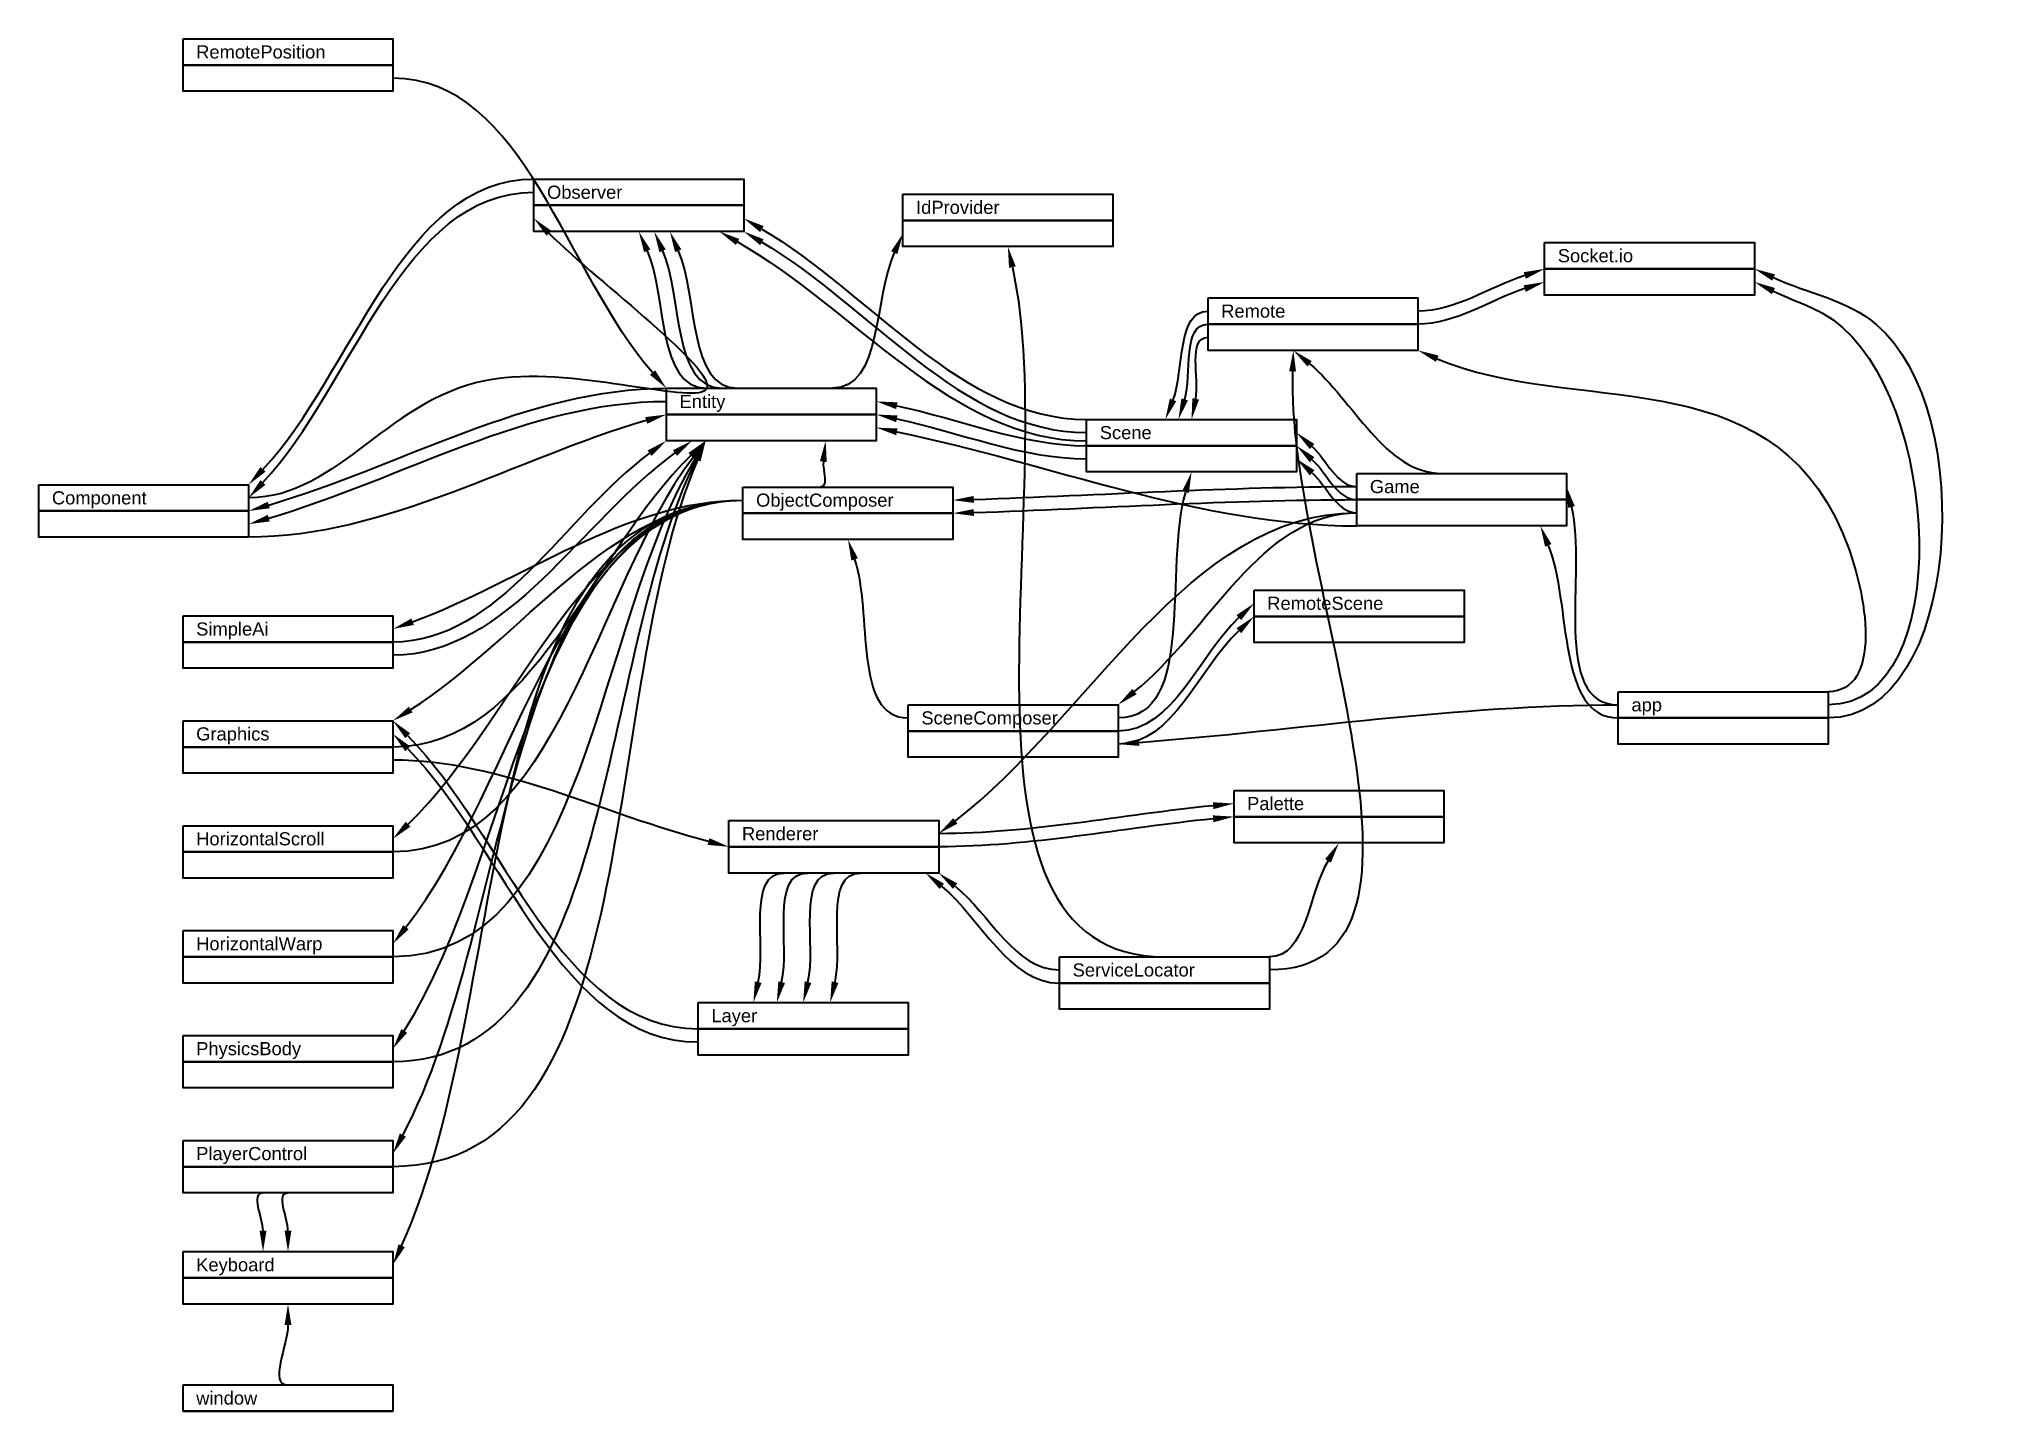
# Model space of a CAD drawing. Header units: millimetres. Extents: x 98 to 468, y 71 to 332.
import ezdxf
from ezdxf import colors
from ezdxf.entities.mleader import LeaderData, LeaderLine
from ezdxf.enums import TextEntityAlignment as Align
from ezdxf.math import Vec2, Vec3

# ---------------------------------------------------------------- set-up
doc = ezdxf.new("R2010")
doc.units = ezdxf.units.MM
for name, color, linetype in [('Instantiates', 5, 'Continuous'), ('Object', 153, 'Continuous'), ('Pull', 12, 'Continuous'), ('Push', 83, 'Continuous'), ('Reference', 31, 'Continuous')]:
    doc.layers.add(name, color=color, linetype=linetype)
doc.styles.get("Standard").update_dxf_attribs({"font": 'arial.ttf'})

# ---------------------------------------------------------------- blocks, each defined once
blk = doc.blocks.new('*U53')
for points in [[(0, 0), (40, 0), (40, -5), (0, -5)], [(0, -5), (40, -5), (40, -10), (0, -10)]]:
    blk.add_lwpolyline(points, close=True)
blk.add_attdef('NAME', text='', height=2.5).set_placement((2.5, -2.5), align=Align.MIDDLE_LEFT)
blk = doc.blocks.new('*U56')
blk.add_lwpolyline([(0, 0, 0, 0, 0), (0, -7.5, 0, 0, 0), (-17.5, -7.5, 1.25, 0, 0), (-20, -7.5, 0, 0, 0)], format="xyseb")
blk = doc.blocks.new('*U60')
blk.add_lwpolyline([(0, 0, 0, 0, 0), (0, -7.5, 0, 0, 0), (-37.5, -7.5, 1.25, 0, 0), (-40, -7.5, 0, 0, 0)], format="xyseb")
blk = doc.blocks.new('*U62')
blk.add_lwpolyline([(0, 0, 0, 0, 0), (0, -7.5, 0, 0, 0), (-57.5, -7.5, 1.25, 0, 0), (-60, -7.5, 0, 0, 0)], format="xyseb")
blk = doc.blocks.new('*U59')
blk.add_lwpolyline([(0, 0, 0, 0, 0), (0, -7.5, 0, 0, 0), (-77.5, -7.5, 1.25, 0, 0), (-80, -7.5, 0, 0, 0)], format="xyseb")
blk = doc.blocks.new('*U58')
blk.add_lwpolyline([(0, 0, 0, 0, 0), (0, -7.5, 0, 0, 0), (-97.5, -7.5, 1.25, 0, 0), (-100, -7.5, 0, 0, 0)], format="xyseb")
blk = doc.blocks.new('*U57')
blk.add_lwpolyline([(0, 0, 0, 0, 0), (0, -7.5, 0, 0, 0), (-117.5, -7.5, 1.25, 0, 0), (-120, -7.5, 0, 0, 0)], format="xyseb")
blk = doc.blocks.new('*U83')
for points in [[(0, 0), (40, 0), (40, -5), (0, -5)], [(0, -5), (40, -5), (40, -5), (0, -5)]]:
    blk.add_lwpolyline(points, close=True)
blk.add_attdef('NAME', text='', height=2.5).set_placement((2.5, -2.5), align=Align.MIDDLE_LEFT)
blk = doc.blocks.new('*U84')
blk.add_lwpolyline([(0, 0, 0, 0, 0), (0, -7.5, 0, 0, 0), (-77.5, -7.5, 1.25, 0, 0), (-80, -7.5, 0, 0, 0)], format="xyseb")

msp = doc.modelspace()

# ---------------------------------------------------------------- block references
at = {"layer": 'Instantiates'}
for name, p, values in [('*U53', (263.11, 302.56), {'NAME': 'IdProvider'}), ('*U53', (326.21, 188.9), {'NAME': 'Palette'}), ('*U53', (292.95, 157.18), {'NAME': 'ServiceLocator'}), ('*U83', (125.9, 75.57), {'NAME': 'window'})]:
    msp.add_blockref(name, p, dxfattribs=at).add_auto_attribs(values)
at = {"layer": 'Object'}
for p, values in [((125.9, 332.18), {'NAME': 'RemotePosition'}), ((192.77, 305.44), {'NAME': 'Observer'}), ((385.42, 293.33), {'NAME': 'Socket.io'}), ((321.27, 282.78), {'NAME': 'Remote'}), ((218.03, 265.56), {'NAME': 'Entity'}), ((298.12, 259.62), {'NAME': 'Scene'}), ((349.6, 249.33), {'NAME': 'Game'}), ((98.4, 247.18), {'NAME': 'Component'}), ((232.62, 246.74), {'NAME': 'ObjectComposer'}), ((330.05, 227.08), {'NAME': 'RemoteScene'}), ((125.9, 222.18), {'NAME': 'SimpleAi'}), ((399.46, 207.72), {'NAME': 'app'}), ((264.12, 205.23), {'NAME': 'SceneComposer'}), ((125.9, 202.18), {'NAME': 'Graphics'}), ((125.9, 182.18), {'NAME': 'HorizontalScroll'}), ((229.93, 183.16), {'NAME': 'Renderer'}), ((125.9, 162.18), {'NAME': 'HorizontalWarp'}), ((224.09, 148.46), {'NAME': 'Layer'}), ((125.9, 142.18), {'NAME': 'PhysicsBody'}), ((125.9, 122.18), {'NAME': 'PlayerControl'}), ((125.9, 100.98), {'NAME': 'Keyboard'})]:
    msp.add_blockref('*U53', p, dxfattribs=at).add_auto_attribs(values)
at = {"layer": 'Object', "xscale": -1, "rotation": 270}
msp.add_blockref('*U84', (125.9, 327.18), dxfattribs=at)
at = {"layer": 'Object', "rotation": 270}
for name, p in [('*U56', (125.9, 217.18)), ('*U60', (125.9, 197.18)), ('*U62', (125.9, 177.18)), ('*U59', (125.9, 157.18)), ('*U58', (125.9, 137.18)), ('*U57', (125.9, 117.18))]:
    msp.add_blockref(name, p, dxfattribs=at)

# ---------------------------------------------------------------- leaders
at = {"layer": 'Instantiates'}
ml = msp.add_multileader_mtext('Standard', dxfattribs=at)
ml.set_content('')
ml.set_leader_properties()
ml.build(insert=Vec2(0, 0))
ml.multileader.update_dxf_attribs({"leader_type": 2})
ctx = ml.context
ctx.base_point, ctx.plane_origin = Vec3(231.63, 265.56), Vec3(340.14, 215.98)
notes = []
notes.append((ctx, [(0, (1, 1, 0), (226.41, 265.56), (1, 0), 5.21, [(0, [(218.68, 295.44)], 0, [])])]))
ctx.mtext, ml.multileader.dxf.content_type = None, 0
ml = msp.add_multileader_mtext('Standard', dxfattribs=at)
ml.set_content('')
ml.set_leader_properties()
ml.build(insert=Vec2(0, 0))
ml.multileader.update_dxf_attribs({"leader_type": 2})
ctx = ml.context
ctx.base_point, ctx.plane_origin = Vec3(298.12, 255.53), Vec3(379.72, 130.63)
notes.append((ctx, [(0, (1, 1, 0), (292.9, 255.53), (1, 0), 5.21, [(0, [(228.11, 295.44)], 0, [])])]))
ctx.mtext, ml.multileader.dxf.content_type = None, 0
ml = msp.add_multileader_mtext('Standard', dxfattribs=at)
ml.set_content('')
ml.set_leader_properties()
ml.build(insert=Vec2(0, 0))
ml.multileader.update_dxf_attribs({"leader_type": 2})
ctx = ml.context
ctx.base_point, ctx.plane_origin = Vec3(439.46, 205.22), Vec3(521.07, 162.17)
notes.append((ctx, [(1, (1, 1, 0), (444.68, 205.22), (-1, 0), 5.21, [(0, [(425.42, 285.83), (440.39, 278.58)], 0, [])])]))
ctx.mtext, ml.multileader.dxf.content_type = None, 0
ml = msp.add_multileader_mtext('Standard', dxfattribs=at)
ml.set_content('')
ml.set_leader_properties()
ml.build(insert=Vec2(0, 0))
ml.multileader.update_dxf_attribs({"leader_type": 2})
ctx = ml.context
ctx.base_point, ctx.plane_origin = Vec3(332.95, 154.68), Vec3(394.55, 29.78)
notes.append((ctx, [(1, (1, 1, 0), (338.16, 154.68), (-1, 0), 5.21, [(0, [(337.53, 272.78)], 0, [])])]))
ctx.mtext, ml.multileader.dxf.content_type = None, 0
ml = msp.add_multileader_mtext('Standard', dxfattribs=at)
ml.set_content('')
ml.set_leader_properties()
ml.build(insert=Vec2(0, 0))
ml.multileader.update_dxf_attribs({"leader_type": 2})
ctx = ml.context
ctx.base_point, ctx.plane_origin = Vec3(247.41, 246.74), Vec3(354.22, 143.48)
notes.append((ctx, [(1, (1, 1, 0), (252.62, 246.74), (-1, 0), 5.21, [(0, [(248.37, 255.56)], 0, [])])]))
ctx.mtext, ml.multileader.dxf.content_type = None, 0
ml = msp.add_multileader_mtext('Standard', dxfattribs=at)
ml.set_content('')
ml.set_leader_properties()
ml.build(insert=Vec2(0, 0))
ml.multileader.update_dxf_attribs({"leader_type": 2})
ctx = ml.context
ctx.base_point, ctx.plane_origin = Vec3(349.6, 246.83), Vec3(408.92, 67.33)
notes.append((ctx, [(1, (1, 1, 0), (341.6, 246.83), (1, 0), 8, [(0, [(338.12, 257.12)], 0, []), (1, [(272.62, 244.24)], 0, [])])]))
ctx.mtext, ml.multileader.dxf.content_type = None, 0
ml = msp.add_multileader_mtext('Standard', dxfattribs=at)
ml.set_content('')
ml.set_leader_properties()
ml.build(insert=Vec2(0, 0))
ml.multileader.update_dxf_attribs({"leader_type": 2})
ctx = ml.context
ctx.base_point, ctx.plane_origin = Vec3(232.62, 244.24), Vec3(314.22, -202.81)
notes.append((ctx, [(6, (1, 1, 0), (224.62, 244.24), (1, 0), 8, [(0, [(165.9, 202.18)], 0, []), (1, [(165.9, 219.68)], 0, []), (2, [(165.9, 179.68)], 0, []), (3, [(165.9, 159.68)], 0, []), (4, [(165.9, 139.68)], 0, []), (5, [(165.9, 119.68)], 0, []), (6, [(165.9, 98.48)], 0, [])])]))
ctx.mtext, ml.multileader.dxf.content_type = None, 0
ml = msp.add_multileader_mtext('Standard', dxfattribs=at)
ml.set_content('')
ml.set_leader_properties()
ml.build(insert=Vec2(0, 0))
ml.multileader.update_dxf_attribs({"leader_type": 2})
ctx = ml.context
ctx.base_point, ctx.plane_origin = Vec3(399.46, 205.22), Vec3(481.07, 162.17)
notes.append((ctx, [(3, (1, 1, 0), (391.46, 205.22), (1, 0), 8, [(2, [(389.6, 246.83)], 0, []), (3, [(304.12, 197.73)], 0, [])])]))
ctx.mtext, ml.multileader.dxf.content_type = None, 0
ml = msp.add_multileader_mtext('Standard', dxfattribs=at)
ml.set_content('')
ml.set_leader_properties()
ml.build(insert=Vec2(0, 0))
ml.multileader.update_dxf_attribs({"leader_type": 2})
ctx = ml.context
ctx.base_point, ctx.plane_origin = Vec3(255.08, 173.16), Vec3(339.38, 176.37)
notes.append((ctx, [(0, (1, 1, 0), (249.87, 173.16), (1, 0), 5.21, [(0, [(249.24, 148.46)], 0, [])])]))
ctx.mtext, ml.multileader.dxf.content_type = None, 0
ml = msp.add_multileader_mtext('Standard', dxfattribs=at)
ml.set_content('')
ml.set_leader_properties()
ml.build(insert=Vec2(0, 0))
ml.multileader.update_dxf_attribs({"leader_type": 2})
ctx = ml.context
ctx.base_point, ctx.plane_origin = Vec3(292.95, 154.68), Vec3(374.55, 29.78)
notes.append((ctx, [(0, (1, 1, 0), (287.74, 154.68), (1, 0), 5.21, [(0, [(269.93, 173.16)], 0, [])])]))
ctx.mtext, ml.multileader.dxf.content_type = None, 0
at = {"layer": 'Pull'}
ml = msp.add_multileader_mtext('Standard', dxfattribs=at)
ml.set_content('')
ml.set_leader_properties()
ml.build(insert=Vec2(0, 0))
ml.multileader.update_dxf_attribs({"leader_type": 2})
ctx = ml.context
ctx.base_point, ctx.plane_origin = Vec3(165.9, 324.68), Vec3(273.81, 303.48)
notes.append((ctx, [(1, (1, 1, 0), (171.12, 324.68), (-1, 0), 5.21, [(0, [(218.03, 265.56)], 0, [])])]))
ctx.mtext, ml.multileader.dxf.content_type = None, 0
ml = msp.add_multileader_mtext('Standard', dxfattribs=at)
ml.set_content('')
ml.set_leader_properties()
ml.build(insert=Vec2(0, 0))
ml.multileader.update_dxf_attribs({"leader_type": 2})
ctx = ml.context
ctx.base_point, ctx.plane_origin = Vec3(321.27, 277.78), Vec3(402.87, 155.37)
notes.append((ctx, [(0, (1, 1, 0), (316.06, 277.78), (1, 0), 5.21, [(0, [(315.62, 259.62)], 0, [])])]))
ctx.mtext, ml.multileader.dxf.content_type = None, 0
ml = msp.add_multileader_mtext('Standard', dxfattribs=at)
ml.set_content('')
ml.set_leader_properties()
ml.build(insert=Vec2(0, 0))
ml.multileader.update_dxf_attribs({"leader_type": 2})
ctx = ml.context
ctx.base_point, ctx.plane_origin = Vec3(165.9, 217.18), Vec3(273.81, 195.98)
notes.append((ctx, [(1, (1, 1, 0), (171.12, 217.18), (-1, 0), 5.21, [(0, [(218.03, 255.56)], 0, [])])]))
ctx.mtext, ml.multileader.dxf.content_type = None, 0
ml = msp.add_multileader_mtext('Standard', dxfattribs=at)
ml.set_content('')
ml.set_leader_properties()
ml.build(insert=Vec2(0, 0))
ml.multileader.update_dxf_attribs({"leader_type": 2})
ctx = ml.context
ctx.base_point, ctx.plane_origin = Vec3(165.9, 197.18), Vec3(273.81, 175.98)
notes.append((ctx, [(1, (1, 1, 0), (171.12, 197.18), (-1, 0), 5.21, [(0, [(225.52, 255.56)], 0, [])])]))
ctx.mtext, ml.multileader.dxf.content_type = None, 0
ml = msp.add_multileader_mtext('Standard', dxfattribs=at)
ml.set_content('')
ml.set_leader_properties()
ml.build(insert=Vec2(0, 0))
ml.multileader.update_dxf_attribs({"leader_type": 2})
ctx = ml.context
ctx.base_point, ctx.plane_origin = Vec3(165.9, 177.18), Vec3(273.81, 155.98)
notes.append((ctx, [(1, (1, 1, 0), (171.12, 177.18), (-1, 0), 5.21, [(0, [(225.52, 255.56)], 0, [])])]))
ctx.mtext, ml.multileader.dxf.content_type = None, 0
ml = msp.add_multileader_mtext('Standard', dxfattribs=at)
ml.set_content('')
ml.set_leader_properties()
ml.build(insert=Vec2(0, 0))
ml.multileader.update_dxf_attribs({"leader_type": 2})
ctx = ml.context
ctx.base_point, ctx.plane_origin = Vec3(165.9, 157.18), Vec3(273.81, 135.98)
notes.append((ctx, [(1, (1, 1, 0), (171.12, 157.18), (-1, 0), 5.21, [(0, [(225.52, 255.56)], 0, [])])]))
ctx.mtext, ml.multileader.dxf.content_type = None, 0
ml = msp.add_multileader_mtext('Standard', dxfattribs=at)
ml.set_content('')
ml.set_leader_properties()
ml.build(insert=Vec2(0, 0))
ml.multileader.update_dxf_attribs({"leader_type": 2})
ctx = ml.context
ctx.base_point, ctx.plane_origin = Vec3(165.9, 137.18), Vec3(273.81, 115.98)
notes.append((ctx, [(1, (1, 1, 0), (171.12, 137.18), (-1, 0), 5.21, [(0, [(225.52, 255.56)], 0, [])])]))
ctx.mtext, ml.multileader.dxf.content_type = None, 0
ml = msp.add_multileader_mtext('Standard', dxfattribs=at)
ml.set_content('')
ml.set_leader_properties()
ml.build(insert=Vec2(0, 0))
ml.multileader.update_dxf_attribs({"leader_type": 2})
ctx = ml.context
ctx.base_point, ctx.plane_origin = Vec3(165.9, 117.18), Vec3(273.81, 95.98)
notes.append((ctx, [(1, (1, 1, 0), (171.12, 117.18), (-1, 0), 5.21, [(0, [(225.52, 255.56)], 0, [])])]))
ctx.mtext, ml.multileader.dxf.content_type = None, 0
ml = msp.add_multileader_mtext('Standard', dxfattribs=at)
ml.set_content('')
ml.set_leader_properties()
ml.build(insert=Vec2(0, 0))
ml.multileader.update_dxf_attribs({"leader_type": 2})
ctx = ml.context
ctx.base_point, ctx.plane_origin = Vec3(349.6, 239.33), Vec3(431.21, 126.92)
notes.append((ctx, [(0, (1, 1, 0), (344.39, 239.33), (1, 0), 5.21, [(0, [(258.03, 258.06)], 0, [])])]))
ctx.mtext, ml.multileader.dxf.content_type = None, 0
ml = msp.add_multileader_mtext('Standard', dxfattribs=at)
ml.set_content('')
ml.set_leader_properties()
ml.build(insert=Vec2(0, 0))
ml.multileader.update_dxf_attribs({"leader_type": 2})
ctx = ml.context
ctx.base_point, ctx.plane_origin = Vec3(304.12, 197.73), Vec3(385.72, 94.48)
notes.append((ctx, [(1, (1, 1, 0), (309.33, 197.73), (-1, 0), 5.21, [(0, [(330.05, 222.08)], 0, [])])]))
ctx.mtext, ml.multileader.dxf.content_type = None, 0
ml = msp.add_multileader_mtext('Standard', dxfattribs=at)
ml.set_content('')
ml.set_leader_properties()
ml.build(insert=Vec2(0, 0))
ml.multileader.update_dxf_attribs({"leader_type": 2})
ctx = ml.context
ctx.base_point, ctx.plane_origin = Vec3(224.09, 143.46), Vec3(314.22, 178.87)
notes.append((ctx, [(0, (1, 1, 0), (218.87, 143.46), (1, 0), 5.21, [(0, [(165.9, 202.18)], 0, [])])]))
ctx.mtext, ml.multileader.dxf.content_type = None, 0
ml = msp.add_multileader_mtext('Standard', dxfattribs=at)
ml.set_content('')
ml.set_leader_properties()
ml.build(insert=Vec2(0, 0))
ml.multileader.update_dxf_attribs({"leader_type": 2})
ctx = ml.context
ctx.base_point, ctx.plane_origin = Vec3(269.93, 178.16), Vec3(354.22, 171.37)
notes.append((ctx, [(1, (1, 1, 0), (275.14, 178.16), (-1, 0), 5.21, [(0, [(326.21, 183.9)], 0, [])])]))
ctx.mtext, ml.multileader.dxf.content_type = None, 0
ml = msp.add_multileader_mtext('Standard', dxfattribs=at)
ml.set_content('')
ml.set_leader_properties()
ml.build(insert=Vec2(0, 0))
ml.multileader.update_dxf_attribs({"leader_type": 2})
ctx = ml.context
ctx.base_point, ctx.plane_origin = Vec3(244.92, 173.16), Vec3(329.21, 176.37)
notes.append((ctx, [(0, (1, 1, 0), (239.71, 173.16), (1, 0), 5.21, [(0, [(239.07, 148.46)], 0, [])])]))
ctx.mtext, ml.multileader.dxf.content_type = None, 0
ml = msp.add_multileader_mtext('Standard', dxfattribs=at)
ml.set_content('')
ml.set_leader_properties()
ml.build(insert=Vec2(0, 0))
ml.multileader.update_dxf_attribs({"leader_type": 2})
ctx = ml.context
ctx.base_point, ctx.plane_origin = Vec3(141.14, 112.18), Vec3(249.05, 90.98)
notes.append((ctx, [(0, (1, 1, 0), (135.93, 112.18), (1, 0), 5.21, [(0, [(141.14, 100.98)], 0, [])])]))
ctx.mtext, ml.multileader.dxf.content_type = None, 0
at = {"layer": 'Push'}
ml = msp.add_multileader_mtext('Standard', dxfattribs=at)
ml.set_content('')
ml.set_leader_properties()
ml.build(insert=Vec2(0, 0))
ml.multileader.update_dxf_attribs({"leader_type": 2})
ctx = ml.context
ctx.base_point, ctx.plane_origin = Vec3(192.77, 302.94), Vec3(314.22, 192.28)
notes.append((ctx, [(0, (1, 1, 0), (187.56, 302.94), (1, 0), 5.21, [(0, [(138.4, 244.68)], 0, [])])]))
ctx.mtext, ml.multileader.dxf.content_type = None, 0
ml = msp.add_multileader_mtext('Standard', dxfattribs=at)
ml.set_content('')
ml.set_leader_properties()
ml.build(insert=Vec2(0, 0))
ml.multileader.update_dxf_attribs({"leader_type": 2})
ctx = ml.context
ctx.base_point, ctx.plane_origin = Vec3(138.4, 244.68), Vec3(246.31, 215.98)
notes.append((ctx, [(1, (1, 1, 0), (143.62, 244.68), (-1, 0), 5.21, [(0, [(192.77, 297.94), (225.71, 265.56), (185.65, 267.38)], 0, [])])]))
ctx.mtext, ml.multileader.dxf.content_type = None, 0
ml = msp.add_multileader_mtext('Standard', dxfattribs=at)
ml.set_content('')
ml.set_leader_properties()
ml.build(insert=Vec2(0, 0))
ml.multileader.update_dxf_attribs({"leader_type": 2})
ctx = ml.context
ctx.base_point, ctx.plane_origin = Vec3(228.64, 265.56), Vec3(337.16, 215.98)
notes.append((ctx, [(0, (1, 1, 0), (223.43, 265.56), (1, 0), 5.21, [(0, [(215.7, 295.44)], 0, [])])]))
ctx.mtext, ml.multileader.dxf.content_type = None, 0
ml = msp.add_multileader_mtext('Standard', dxfattribs=at)
ml.set_content('')
ml.set_leader_properties()
ml.build(insert=Vec2(0, 0))
ml.multileader.update_dxf_attribs({"leader_type": 2})
ctx = ml.context
ctx.base_point, ctx.plane_origin = Vec3(298.12, 257.12), Vec3(379.72, 132.22)
notes.append((ctx, [(0, (1, 1, 0), (292.9, 257.12), (1, 0), 5.21, [(0, [(232.77, 295.44)], 0, [])])]))
ctx.mtext, ml.multileader.dxf.content_type = None, 0
ml = msp.add_multileader_mtext('Standard', dxfattribs=at)
ml.set_content('')
ml.set_leader_properties()
ml.build(insert=Vec2(0, 0))
ml.multileader.update_dxf_attribs({"leader_type": 2})
ctx = ml.context
ctx.base_point, ctx.plane_origin = Vec3(249.68, 265.56), Vec3(358.2, 215.98)
notes.append((ctx, [(1, (1, 1, 0), (254.9, 265.56), (-1, 0), 5.21, [(0, [(263.11, 295.06)], 0, [])])]))
ctx.mtext, ml.multileader.dxf.content_type = None, 0
ml = msp.add_multileader_mtext('Standard', dxfattribs=at)
ml.set_content('')
ml.set_leader_properties()
ml.build(insert=Vec2(0, 0))
ml.multileader.update_dxf_attribs({"leader_type": 2})
ctx = ml.context
ctx.base_point, ctx.plane_origin = Vec3(361.27, 280.28), Vec3(422.87, 162.87)
notes.append((ctx, [(1, (1, 1, 0), (366.48, 280.28), (-1, 0), 5.21, [(0, [(385.42, 288.33)], 0, [])])]))
ctx.mtext, ml.multileader.dxf.content_type = None, 0
ml = msp.add_multileader_mtext('Standard', dxfattribs=at)
ml.set_content('')
ml.set_leader_properties()
ml.build(insert=Vec2(0, 0))
ml.multileader.update_dxf_attribs({"leader_type": 2})
ctx = ml.context
ctx.base_point, ctx.plane_origin = Vec3(439.46, 202.72), Vec3(521.07, 157.17)
notes.append((ctx, [(1, (1, 1, 0), (444.68, 202.72), (-1, 0), 5.21, [(0, [(425.42, 288.33), (448.62, 277.74)], 0, [])])]))
ctx.mtext, ml.multileader.dxf.content_type = None, 0
ml = msp.add_multileader_mtext('Standard', dxfattribs=at)
ml.set_content('')
ml.set_leader_properties()
ml.build(insert=Vec2(0, 0))
ml.multileader.update_dxf_attribs({"leader_type": 2})
ctx = ml.context
ctx.base_point, ctx.plane_origin = Vec3(321.27, 280.28), Vec3(402.87, 157.87)
notes.append((ctx, [(0, (1, 1, 0), (316.06, 280.28), (1, 0), 5.21, [(0, [(313.12, 259.62)], 0, [])])]))
ctx.mtext, ml.multileader.dxf.content_type = None, 0
ml = msp.add_multileader_mtext('Standard', dxfattribs=at)
ml.set_content('')
ml.set_leader_properties()
ml.build(insert=Vec2(0, 0))
ml.multileader.update_dxf_attribs({"leader_type": 2})
ctx = ml.context
ctx.base_point, ctx.plane_origin = Vec3(365.86, 249.33), Vec3(437.92, 142.53)
notes.append((ctx, [(0, (1, 1, 0), (360.65, 249.33), (1, 0), 5.21, [(0, [(337.53, 272.78)], 0, [])])]))
ctx.mtext, ml.multileader.dxf.content_type = None, 0
ml = msp.add_multileader_mtext('Standard', dxfattribs=at)
ml.set_content('')
ml.set_leader_properties()
ml.build(insert=Vec2(0, 0))
ml.multileader.update_dxf_attribs({"leader_type": 2})
ctx = ml.context
ctx.base_point, ctx.plane_origin = Vec3(439.46, 207.72), Vec3(521.07, 162.17)
notes.append((ctx, [(1, (1, 1, 0), (444.68, 207.72), (-1, 0), 5.21, [(0, [(361.27, 272.78), (442.18, 238.03)], 0, [])])]))
ctx.mtext, ml.multileader.dxf.content_type = None, 0
ml = msp.add_multileader_mtext('Standard', dxfattribs=at)
ml.set_content('')
ml.set_leader_properties()
ml.build(insert=Vec2(0, 0))
ml.multileader.update_dxf_attribs({"leader_type": 2})
ctx = ml.context
ctx.base_point, ctx.plane_origin = Vec3(218.03, 263.06), Vec3(314.22, 218.48)
notes.append((ctx, [(0, (1, 1, 0), (212.82, 263.06), (1, 0), 5.21, [(0, [(138.4, 239.68)], 0, [])])]))
ctx.mtext, ml.multileader.dxf.content_type = None, 0
ml = msp.add_multileader_mtext('Standard', dxfattribs=at)
ml.set_content('')
ml.set_leader_properties()
ml.build(insert=Vec2(0, 0))
ml.multileader.update_dxf_attribs({"leader_type": 2})
ctx = ml.context
ctx.base_point, ctx.plane_origin = Vec3(298.12, 252.12), Vec3(379.72, 129.72)
notes.append((ctx, [(0, (1, 1, 0), (292.9, 252.12), (1, 0), 5.21, [(0, [(258.03, 260.56)], 0, [])])]))
ctx.mtext, ml.multileader.dxf.content_type = None, 0
ml = msp.add_multileader_mtext('Standard', dxfattribs=at)
ml.set_content('')
ml.set_leader_properties()
ml.build(insert=Vec2(0, 0))
ml.multileader.update_dxf_attribs({"leader_type": 2})
ctx = ml.context
ctx.base_point, ctx.plane_origin = Vec3(165.9, 214.68), Vec3(273.81, 193.48)
notes.append((ctx, [(1, (1, 1, 0), (171.12, 214.68), (-1, 0), 5.21, [(0, [(222.91, 255.56)], 0, [])])]))
ctx.mtext, ml.multileader.dxf.content_type = None, 0
ml = msp.add_multileader_mtext('Standard', dxfattribs=at)
ml.set_content('')
ml.set_leader_properties()
ml.build(insert=Vec2(0, 0))
ml.multileader.update_dxf_attribs({"leader_type": 2})
ctx = ml.context
ctx.base_point, ctx.plane_origin = Vec3(349.6, 241.83), Vec3(421.66, 135.03)
notes.append((ctx, [(2, (1, 1, 0), (341.6, 241.83), (1, 0), 8, [(0, [(304.12, 205.23)], 0, []), (1, [(338.12, 252.12)], 0, []), (2, [(269.93, 180.66)], 0, [])])]))
ctx.mtext, ml.multileader.dxf.content_type = None, 0
ml = msp.add_multileader_mtext('Standard', dxfattribs=at)
ml.set_content('')
ml.set_leader_properties()
ml.build(insert=Vec2(0, 0))
ml.multileader.update_dxf_attribs({"leader_type": 2})
ctx = ml.context
ctx.base_point, ctx.plane_origin = Vec3(304.12, 202.73), Vec3(385.72, 99.48)
notes.append((ctx, [(1, (1, 1, 0), (309.33, 202.73), (-1, 0), 5.21, [(0, [(318.12, 249.62)], 0, [])])]))
ctx.mtext, ml.multileader.dxf.content_type = None, 0
ml = msp.add_multileader_mtext('Standard', dxfattribs=at)
ml.set_content('')
ml.set_leader_properties()
ml.build(insert=Vec2(0, 0))
ml.multileader.update_dxf_attribs({"leader_type": 2})
ctx = ml.context
ctx.base_point, ctx.plane_origin = Vec3(264.12, 202.73), Vec3(344.3, 104.14)
notes.append((ctx, [(0, (1, 1, 0), (258.9, 202.73), (1, 0), 5.21, [(0, [(252.62, 236.74)], 0, [])])]))
ctx.mtext, ml.multileader.dxf.content_type = None, 0
ml = msp.add_multileader_mtext('Standard', dxfattribs=at)
ml.set_content('')
ml.set_leader_properties()
ml.build(insert=Vec2(0, 0))
ml.multileader.update_dxf_attribs({"leader_type": 2})
ctx = ml.context
ctx.base_point, ctx.plane_origin = Vec3(399.46, 202.72), Vec3(481.07, 80.31)
notes.append((ctx, [(0, (1, 1, 0), (394.25, 202.72), (1, 0), 5.21, [(0, [(384.6, 239.33)], 0, [])])]))
ctx.mtext, ml.multileader.dxf.content_type = None, 0
ml = msp.add_multileader_mtext('Standard', dxfattribs=at)
ml.set_content('')
ml.set_leader_properties()
ml.build(insert=Vec2(0, 0))
ml.multileader.update_dxf_attribs({"leader_type": 2})
ctx = ml.context
ctx.base_point, ctx.plane_origin = Vec3(165.9, 194.68), Vec3(273.81, 173.48)
notes.append((ctx, [(1, (1, 1, 0), (171.12, 194.68), (-1, 0), 5.21, [(0, [(229.93, 178.16)], 0, [])])]))
ctx.mtext, ml.multileader.dxf.content_type = None, 0
ml = msp.add_multileader_mtext('Standard', dxfattribs=at)
ml.set_content('')
ml.set_leader_properties()
ml.build(insert=Vec2(0, 0))
ml.multileader.update_dxf_attribs({"leader_type": 2})
ctx = ml.context
ctx.base_point, ctx.plane_origin = Vec3(240.44, 173.16), Vec3(324.74, 176.37)
notes.append((ctx, [(0, (1, 1, 0), (235.23, 173.16), (1, 0), 5.21, [(0, [(234.6, 148.46)], 0, [])])]))
ctx.mtext, ml.multileader.dxf.content_type = None, 0
ml = msp.add_multileader_mtext('Standard', dxfattribs=at)
ml.set_content('')
ml.set_leader_properties()
ml.build(insert=Vec2(0, 0))
ml.multileader.update_dxf_attribs({"leader_type": 2})
ctx = ml.context
ctx.base_point, ctx.plane_origin = Vec3(145.9, 75.57), Vec3(253.81, 54.37)
notes.append((ctx, [(0, (1, 1, 0), (140.69, 75.57), (1, 0), 5.21, [(0, [(145.9, 90.98)], 0, [])])]))
ctx.mtext, ml.multileader.dxf.content_type = None, 0
at = {"layer": 'Reference'}
ml = msp.add_multileader_mtext('Standard', dxfattribs=at)
ml.set_content('')
ml.set_leader_properties()
ml.build(insert=Vec2(0, 0))
ml.multileader.update_dxf_attribs({"leader_type": 2})
ctx = ml.context
ctx.base_point, ctx.plane_origin = Vec3(192.77, 305.44), Vec3(314.22, 194.78)
notes.append((ctx, [(0, (1, 1, 0), (187.56, 305.44), (1, 0), 5.21, [(0, [(138.4, 247.18)], 0, [])])]))
ctx.mtext, ml.multileader.dxf.content_type = None, 0
ml = msp.add_multileader_mtext('Standard', dxfattribs=at)
ml.set_content('')
ml.set_leader_properties()
ml.build(insert=Vec2(0, 0))
ml.multileader.update_dxf_attribs({"leader_type": 2})
ctx = ml.context
ctx.base_point, ctx.plane_origin = Vec3(298.12, 259.62), Vec3(379.72, 134.72)
notes.append((ctx, [(0, (1, 1, 0), (292.9, 259.62), (1, 0), 5.21, [(0, [(232.77, 297.94)], 0, [])])]))
ctx.mtext, ml.multileader.dxf.content_type = None, 0
ml = msp.add_multileader_mtext('Standard', dxfattribs=at)
ml.set_content('')
ml.set_leader_properties()
ml.build(insert=Vec2(0, 0))
ml.multileader.update_dxf_attribs({"leader_type": 2})
ctx = ml.context
ctx.base_point, ctx.plane_origin = Vec3(225.71, 265.56), Vec3(334.22, 215.98)
notes.append((ctx, [(0, (1, 1, 0), (220.5, 265.56), (1, 0), 5.21, [(0, [(212.77, 295.44)], 0, [])])]))
ctx.mtext, ml.multileader.dxf.content_type = None, 0
ml = msp.add_multileader_mtext('Standard', dxfattribs=at)
ml.set_content('')
ml.set_leader_properties()
ml.build(insert=Vec2(0, 0))
ml.multileader.update_dxf_attribs({"leader_type": 2})
ctx = ml.context
ctx.base_point, ctx.plane_origin = Vec3(312.95, 157.18), Vec3(384.16, 32.28)
notes.append((ctx, [(0, (1, 1, 0), (307.74, 157.18), (1, 0), 5.21, [(0, [(283.11, 292.56)], 0, [])])]))
ctx.mtext, ml.multileader.dxf.content_type = None, 0
ml = msp.add_multileader_mtext('Standard', dxfattribs=at)
ml.set_content('')
ml.set_leader_properties()
ml.build(insert=Vec2(0, 0))
ml.multileader.update_dxf_attribs({"leader_type": 2})
ctx = ml.context
ctx.base_point, ctx.plane_origin = Vec3(361.27, 277.78), Vec3(422.87, 160.37)
notes.append((ctx, [(1, (1, 1, 0), (366.48, 277.78), (-1, 0), 5.21, [(0, [(385.42, 285.83)], 0, [])])]))
ctx.mtext, ml.multileader.dxf.content_type = None, 0
ml = msp.add_multileader_mtext('Standard', dxfattribs=at)
ml.set_content('')
ml.set_leader_properties()
ml.build(insert=Vec2(0, 0))
ml.multileader.update_dxf_attribs({"leader_type": 2})
ctx = ml.context
ctx.base_point, ctx.plane_origin = Vec3(321.27, 275.28), Vec3(402.87, 152.87)
notes.append((ctx, [(0, (1, 1, 0), (316.06, 275.28), (1, 0), 5.21, [(0, [(318.12, 259.62)], 0, [])])]))
ctx.mtext, ml.multileader.dxf.content_type = None, 0
ml = msp.add_multileader_mtext('Standard', dxfattribs=at)
ml.set_content('')
ml.set_leader_properties()
ml.build(insert=Vec2(0, 0))
ml.multileader.update_dxf_attribs({"leader_type": 2})
ctx = ml.context
ctx.base_point, ctx.plane_origin = Vec3(218.03, 265.56), Vec3(314.22, 220.98)
notes.append((ctx, [(0, (1, 1, 0), (212.82, 265.56), (1, 0), 5.21, [(0, [(138.4, 242.18)], 0, [])])]))
ctx.mtext, ml.multileader.dxf.content_type = None, 0
ml = msp.add_multileader_mtext('Standard', dxfattribs=at)
ml.set_content('')
ml.set_leader_properties()
ml.build(insert=Vec2(0, 0))
ml.multileader.update_dxf_attribs({"leader_type": 2})
ctx = ml.context
ctx.base_point, ctx.plane_origin = Vec3(298.12, 254.62), Vec3(379.72, 132.22)
notes.append((ctx, [(0, (1, 1, 0), (292.9, 254.62), (1, 0), 5.21, [(0, [(258.03, 263.06)], 0, [])])]))
ctx.mtext, ml.multileader.dxf.content_type = None, 0
ml = msp.add_multileader_mtext('Standard', dxfattribs=at)
ml.set_content('')
ml.set_leader_properties()
ml.build(insert=Vec2(0, 0))
ml.multileader.update_dxf_attribs({"leader_type": 2})
ctx = ml.context
ctx.base_point, ctx.plane_origin = Vec3(130.4, 237.18), Vec3(246.31, 223.48)
notes.append((ctx, [(1, (1, 1, 0), (143.62, 237.18), (-1, 0), 5.21, [(0, [(218.03, 260.56)], 0, [])])]))
ctx.mtext, ml.multileader.dxf.content_type = None, 0
ml = msp.add_multileader_mtext('Standard', dxfattribs=at)
ml.set_content('')
ml.set_leader_properties()
ml.build(insert=Vec2(0, 0))
ml.multileader.update_dxf_attribs({"leader_type": 2})
ctx = ml.context
ctx.base_point, ctx.plane_origin = Vec3(349.6, 244.33), Vec3(408.92, 64.83)
notes.append((ctx, [(1, (1, 1, 0), (341.6, 244.33), (1, 0), 8, [(0, [(338.12, 254.62)], 0, []), (1, [(272.62, 241.74)], 0, [])])]))
ctx.mtext, ml.multileader.dxf.content_type = None, 0
ml = msp.add_multileader_mtext('Standard', dxfattribs=at)
ml.set_content('')
ml.set_leader_properties()
ml.build(insert=Vec2(0, 0))
ml.multileader.update_dxf_attribs({"leader_type": 2})
ctx = ml.context
ctx.base_point, ctx.plane_origin = Vec3(304.12, 200.23), Vec3(385.72, 96.98)
notes.append((ctx, [(1, (1, 1, 0), (309.33, 200.23), (-1, 0), 5.21, [(0, [(330.05, 224.58)], 0, [])])]))
ctx.mtext, ml.multileader.dxf.content_type = None, 0
ml = msp.add_multileader_mtext('Standard', dxfattribs=at)
ml.set_content('')
ml.set_leader_properties()
ml.build(insert=Vec2(0, 0))
ml.multileader.update_dxf_attribs({"leader_type": 2})
ctx = ml.context
ctx.base_point, ctx.plane_origin = Vec3(224.09, 140.96), Vec3(314.22, 176.37)
notes.append((ctx, [(0, (1, 1, 0), (218.87, 140.96), (1, 0), 5.21, [(0, [(165.9, 199.68)], 0, [])])]))
ctx.mtext, ml.multileader.dxf.content_type = None, 0
ml = msp.add_multileader_mtext('Standard', dxfattribs=at)
ml.set_content('')
ml.set_leader_properties()
ml.build(insert=Vec2(0, 0))
ml.multileader.update_dxf_attribs({"leader_type": 2})
ctx = ml.context
ctx.base_point, ctx.plane_origin = Vec3(269.93, 180.66), Vec3(354.22, 173.87)
notes.append((ctx, [(1, (1, 1, 0), (275.14, 180.66), (-1, 0), 5.21, [(0, [(326.21, 186.4)], 0, [])])]))
ctx.mtext, ml.multileader.dxf.content_type = None, 0
ml = msp.add_multileader_mtext('Standard', dxfattribs=at)
ml.set_content('')
ml.set_leader_properties()
ml.build(insert=Vec2(0, 0))
ml.multileader.update_dxf_attribs({"leader_type": 2})
ctx = ml.context
ctx.base_point, ctx.plane_origin = Vec3(332.95, 157.18), Vec3(394.55, 32.28)
notes.append((ctx, [(1, (1, 1, 0), (338.16, 157.18), (-1, 0), 5.21, [(0, [(346.21, 178.9)], 0, [])])]))
ctx.mtext, ml.multileader.dxf.content_type = None, 0
ml = msp.add_multileader_mtext('Standard', dxfattribs=at)
ml.set_content('')
ml.set_leader_properties()
ml.build(insert=Vec2(0, 0))
ml.multileader.update_dxf_attribs({"leader_type": 2})
ctx = ml.context
ctx.base_point, ctx.plane_origin = Vec3(249.93, 173.16), Vec3(334.22, 176.37)
notes.append((ctx, [(0, (1, 1, 0), (244.72, 173.16), (1, 0), 5.21, [(0, [(244.09, 148.46)], 0, [])])]))
ctx.mtext, ml.multileader.dxf.content_type = None, 0
ml = msp.add_multileader_mtext('Standard', dxfattribs=at)
ml.set_content('')
ml.set_leader_properties()
ml.build(insert=Vec2(0, 0))
ml.multileader.update_dxf_attribs({"leader_type": 2})
ctx = ml.context
ctx.base_point, ctx.plane_origin = Vec3(292.95, 152.18), Vec3(374.55, 27.28)
notes.append((ctx, [(0, (1, 1, 0), (287.74, 152.18), (1, 0), 5.21, [(0, [(267.43, 173.16)], 0, [])])]))
ctx.mtext, ml.multileader.dxf.content_type = None, 0
ml = msp.add_multileader_mtext('Standard', dxfattribs=at)
ml.set_content('')
ml.set_leader_properties()
ml.build(insert=Vec2(0, 0))
ml.multileader.update_dxf_attribs({"leader_type": 2})
ctx = ml.context
ctx.base_point, ctx.plane_origin = Vec3(145.9, 112.18), Vec3(249.05, 88.48)
notes.append((ctx, [(0, (1, 1, 0), (140.69, 112.18), (1, 0), 5.21, [(0, [(145.9, 100.98)], 0, [])])]))
ctx.mtext, ml.multileader.dxf.content_type = None, 0
for ctx, leaders in notes:
    for number, flags, end, landing, length, lines in leaders:
        leader = LeaderData()
        leader.index, (leader.has_last_leader_line, leader.has_dogleg_vector, leader.attachment_direction) = number, flags
        leader.last_leader_point, leader.dogleg_vector, leader.dogleg_length = Vec3(end), Vec3(landing), length
        for number, points, colour, breaks in lines:
            line = LeaderLine()
            line.index, line.vertices, line.color, line.breaks = number, Vec3.list(points), colors.encode_raw_color(colour), breaks
            leader.lines.append(line)
        ctx.leaders.append(leader)

doc.saveas('drawing.dxf')
